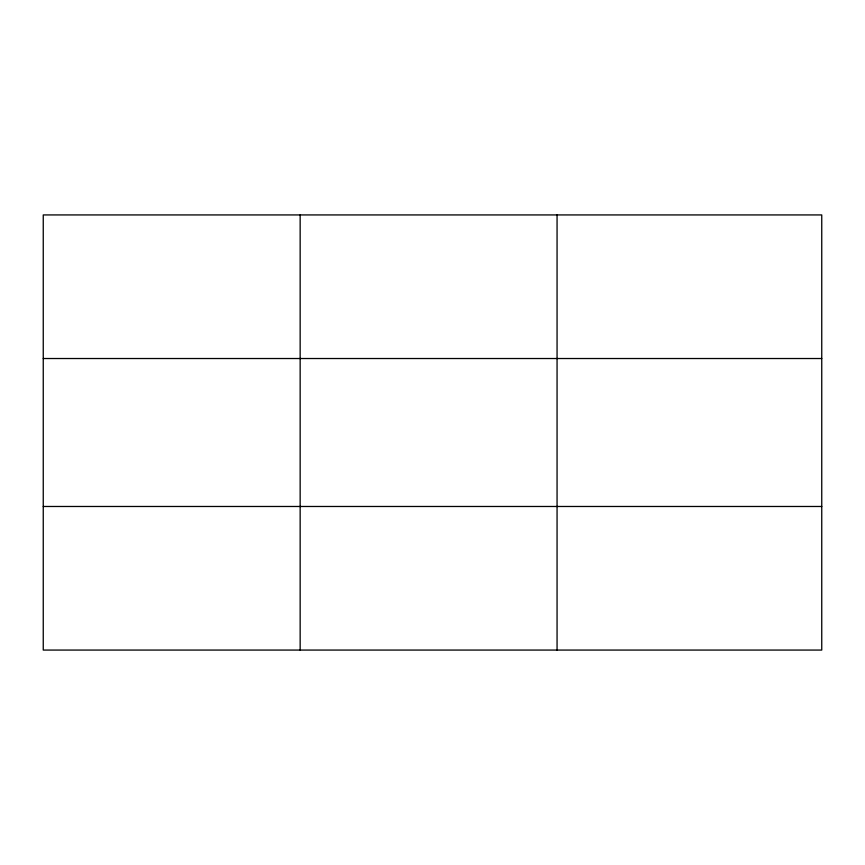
<?xml version="1.0" encoding="UTF-8"?>
<svg xmlns="http://www.w3.org/2000/svg" width="865" height="865" viewBox="0 0 865 865"><rect width="100%" height="100%" fill="white"/><g stroke="black" fill="none" stroke-linecap="round" stroke-linejoin="round"><path stroke-width="1.3" d="M300.155 650.069L300.155 214.931M557.06 650.069L557.06 214.931M821.75 506.479L821.75 650.069L43.25 650.069L43.25 214.931L821.75 214.931L821.75 506.479L43.25 506.479M43.25 358.521L821.75 358.521"/></g></svg>
